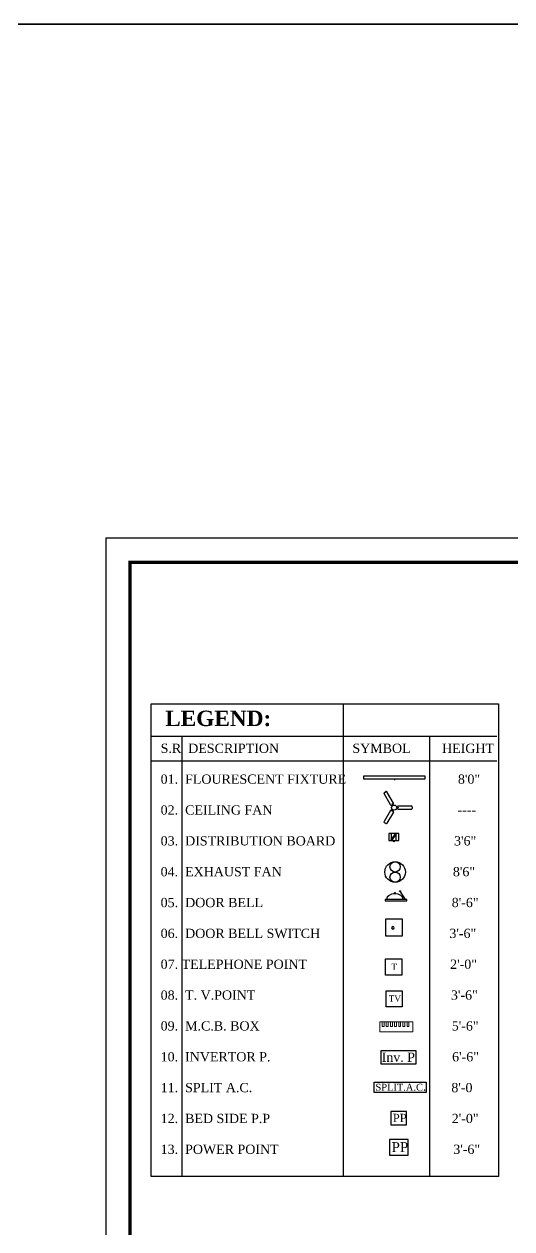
# Model space of a CAD drawing. Header units: millimetres. Extents: x -6808 to 215771, y -89660 to -16303.
# Drawn here: x 111088 to 111412, y -47410 to -46609 of the extents above; entities that cross this region are included whole.
import ezdxf

# ---------------------------------------------------------------- set-up
doc = ezdxf.new("R2010")
doc.units = ezdxf.units.MM
doc.layers.get('0').update_dxf_attribs({"color": 8})
for name, color, linetype in [('A-Clng', 150, 'Continuous'), ('DIM OUT', 7, 'Continuous'), ('FORMAT', 7, 'Continuous')]:
    doc.layers.add(name, color=color, linetype=linetype)
for name, color, linetype, lineweight in [('A-Lite-Clng', 5, 'Continuous', 30), ('dim-1', 4, 'Continuous', 5), ('wall', 7, 'Continuous', 35)]:
    doc.layers.add(name, color=color, linetype=linetype, lineweight=lineweight)
doc.styles.add('3 INCH.', font='times.ttf', dxfattribs={"height": 4})
doc.styles.add('6 INCH', font='times.ttf', dxfattribs={"height": 6})
doc.styles.get("Standard").update_dxf_attribs({"font": 'times.ttf'})

# ---------------------------------------------------------------- blocks, each defined once
blk = doc.blocks.new('FLOURESCENT')
at = {"layer": 'A-Lite-Clng', "color": 5, "lineweight": 30, "ltscale": 10}
blk.add_line((1, 0), (0, 0), dxfattribs=at)
blk.add_lwpolyline([(1, -24), (3, -24), (3, 24), (1, 24)], close=True, dxfattribs=at)
blk = doc.blocks.new('FAN')
at = {"layer": 'A-Lite-Clng', "color": 5, "ltscale": 10}
for p, q in [((-4.2, 3.3), (-11.7, 16.3)), ((-11.4, 17.7), (-9.6, 18.7)), ((-0.7, 5.3), (-8.3, 18.3)), ((-2.8, 2.9), (-1.1, 3.9)), ((-2.3, 3.2), (-1.8, 2.4)), ((-1.7, 3.6), (-1.2, 2.8)), ((3.9, 0.4), (3, 0.4)), ((3.9, 1), (3.9, -1)), ((4.9, 2), (20, 2)), ((21, 1), (21, -1)), ((-4.2, -3.3), (-11.7, -16.3)), ((-0.7, -5.3), (-8.3, -18.3)), ((-1.1, -3.9), (-2.8, -2.9)), ((-2.3, -3.2), (-1.8, -2.4)), ((-1.7, -3.6), (-1.2, -2.8)), ((3.9, -0.4), (3, -0.4)), ((4.9, -2), (20, -2)), ((-9.6, -18.7), (-11.4, -17.7))]:
    blk.add_line(p, q, dxfattribs=at)
for centre, radius in [((0, 0), 3), ((-2.4, 4.1), 0.109), ((-2.4, 3.6), 0.102), ((-1.9, 3.9), 0.102), ((4.3, 0.3), 0.102), ((4.8, 0), 0.109), ((-2.4, -3.6), 0.102), ((-2.4, -4.2), 0.109), ((-1.9, -3.9), 0.102), ((4.3, -0.3), 0.102)]:
    blk.add_circle(centre, radius, dxfattribs=at)
for centre, start, end in [((-10.9, 16.8), 120, 210), ((-9.1, 17.8), 30, 120), ((-3.3, 3.8), 210, 300), ((-1.6, 4.8), 300, 30), ((4.9, 1), 90, 180), ((20, 1), 0, 90), ((-3.3, -3.8), 60, 150), ((-1.6, -4.8), 330, 60), ((4.9, -1), 180, 270), ((20, -1), 270, 0), ((-10.9, -16.8), 150, 240), ((-9.1, -17.8), 240, 330)]:
    blk.add_arc(centre, 1, start, end, dxfattribs=at)
blk = doc.blocks.new('switch board')
for p, q in [((0, 2.33), (0, -3.5)), ((4, 2.33), (0, 2.33)), ((4, 0.83), (0, 0.83)), ((3.6, -2), (0, 0.51)), ((4, -1.68), (0.4, 0.83)), ((4, -0.51), (4, 2.33)), ((0, -2), (4, -2)), ((0, -3.5), (4, -3.5)), ((4, -0.66), (4, -0.51)), ((4, -3.5), (4, -0.66))]:
    blk.add_line(p, q)
blk.add_arc((4.33, -0.59), 0.336, 193.03993, 166.96007)
blk = doc.blocks.new('mcb')
at = {"ltscale": 4}
for points in [[(47372.96, 6403.89), (47387.21, 6403.89), (47387.21, 6408.22), (47372.96, 6408.22)], [(47373.94, 6408.22), (47374.76, 6408.22), (47374.76, 6406.19), (47373.94, 6406.19)], [(47375.74, 6408.22), (47376.57, 6408.22), (47376.57, 6406.19), (47375.74, 6406.19)], [(47377.55, 6408.22), (47378.37, 6408.22), (47378.37, 6406.19), (47377.55, 6406.19)], [(47379.35, 6408.22), (47380.17, 6408.22), (47380.17, 6406.19), (47379.35, 6406.19)], [(47381.16, 6408.22), (47381.98, 6408.22), (47381.98, 6406.19), (47381.16, 6406.19)], [(47382.96, 6408.22), (47383.78, 6408.22), (47383.78, 6406.19), (47382.96, 6406.19)], [(47384.77, 6408.22), (47385.59, 6408.22), (47385.59, 6406.19), (47384.77, 6406.19)]]:
    blk.add_lwpolyline(points, close=True, dxfattribs=at)

msp = doc.modelspace()

# ---------------------------------------------------------------- linework, layer by layer
at = {"ltscale": 20}
for p, q in [((111299.696, -47061.1), (111299.696, -47375.179)), ((111172.05, -47082.607), (111401.698, -47082.607)), ((111192.329, -47082.607), (111192.329, -47375.179)), ((111357.115, -47082.607), (111357.115, -47375.179)), ((111172.05, -47098.952), (111401.698, -47098.952))]:
    msp.add_line(p, q, dxfattribs=at)
msp.add_line((111341.021, -47191.148), (111337.44, -47185.667))
msp.add_lwpolyline([(111172.05, -47061.1), (111402.834, -47061.1), (111402.834, -47375.179), (111172.05, -47375.179)], close=True, dxfattribs=at)
for points in [[(111327.589, -47192.056), (111341.965, -47192.056), (111341.965, -47191.148), (111327.589, -47191.148)], [(111327.854, -47215.23), (111339.019, -47215.23), (111339.019, -47204.078), (111327.854, -47204.078)]]:
    msp.add_lwpolyline(points, close=True)
msp.add_lwpolyline([(111331.844, -47209.904, 1), (111333.595, -47209.904, 1)], format="xyb", close=True)
at = {"ltscale": 4}
for points in [[(111338.644, -47241.396), (111327.854, -47241.396), (111327.854, -47230.606), (111338.644, -47230.606)], [(111338.914, -47262.496), (111328.124, -47262.496), (111328.124, -47251.706), (111338.914, -47251.706)]]:
    msp.add_lwpolyline(points, close=True, dxfattribs=at)
at = {"ltscale": 5}
for points in [[(111324.706, -47300.283), (111348.07, -47300.283), (111348.07, -47291.624), (111324.706, -47291.624)], [(111331.413, -47340.835), (111341.806, -47340.835), (111341.806, -47332.025), (111331.413, -47332.025)], [(111330.374, -47361.094), (111342.845, -47361.094), (111342.845, -47350.522), (111330.374, -47350.522)]]:
    msp.add_lwpolyline(points, close=True, dxfattribs=at)
at = {"lineweight": 30, "ltscale": 4}
msp.add_lwpolyline([(111354.913, -47319.429), (111320.175, -47319.429), (111320.175, -47312.468), (111354.913, -47312.468)], close=True, dxfattribs=at)
msp.add_circle((111337.44, -47185.667), 0.342)
msp.add_arc((111334.021, -47187.264), 0.581, 358.595964, 181.404036)
msp.add_ellipse((111334.021, -47191.122), major_axis=(-5.523, 0), ratio=0.6986258, start_param=3.1415927, end_param=6.2831853)
at = {"layer": 'A-Clng', "lineweight": 30, "ltscale": 10}
for centre, radius in [((111334.182, -47172.846), 6.831), ((111334.182, -47169.43), 3.416), ((111334.182, -47176.262), 3.416)]:
    msp.add_circle(centre, radius, dxfattribs=at)
at = {"layer": 'DIM OUT', "linetype": 'Continuous'}
for p, q in [((111172.05, -47061.1), (111402.834, -47061.1)), ((111172.05, -47375.179), (111172.05, -47061.1)), ((111402.834, -47375.179), (111172.05, -47375.179))]:
    msp.add_line(p, q, dxfattribs=at)
at = {"layer": 'FORMAT', "color": 0}
msp.add_lwpolyline([(111141.806, -46950.923), (111141.806, -48035.573), (111905.644, -48035.573), (111905.644, -46950.923)], close=True, dxfattribs=at)
msp.add_lwpolyline([(111141.806, -46950.923), (111141.806, -48035.573), (111905.644, -48035.573), (111905.644, -46950.923)], close=True, dxfattribs=at)
at = {"layer": 'FORMAT', "color": 0, "const_width": 2.24}
msp.add_lwpolyline([(111157.883, -46967), (111157.883, -48019.496), (111889.567, -48019.496), (111889.567, -46967)], close=True, dxfattribs=at)
msp.add_lwpolyline([(111157.883, -46967), (111157.883, -48019.496), (111889.567, -48019.496), (111889.567, -46967)], close=True, dxfattribs=at)
at = {"layer": 'wall'}
msp.add_lwpolyline([(93155.422, -46609.38), (112001.612, -46609.38), (112001.612, -48747.451), (93155.422, -48747.451)], close=True, dxfattribs=at)

# ---------------------------------------------------------------- block references
at = {"ltscale": 20, "xscale": 0.8539003759808675, "yscale": 0.8539003759808675, "zscale": 0.8539003759808675, "rotation": 90}
msp.add_blockref('FLOURESCENT', (111333.711, -47111.762), dxfattribs=at)
at = {"xscale": 0.5692669173810085, "yscale": 0.5692669173810085, "zscale": 0.5692669173810085}
msp.add_blockref('FAN', (111333.495, -47130.031), dxfattribs=at)
at = {"ltscale": 4, "xscale": 1.16772700987599, "yscale": 1.16772700987599, "zscale": 1.16772700987599, "rotation": 270.0019310329495}
msp.add_blockref('switch board', (111333.984, -47147.331), dxfattribs=at)
at = {"layer": 'dim-1', "color": 4, "lineweight": 25, "xscale": 1.52947819901892, "yscale": 1.52947819901892, "zscale": 1.52947819901892}
msp.add_blockref('mcb', (38868.142, -57073.609), dxfattribs=at)

# ---------------------------------------------------------------- texts
at = {"ltscale": 20, "attachment_point": 1}
for s, insert, char_height, width in [('{\\fTimes New Roman|b1|i0|c0|p18;LEGEND:}', (111181.321, -47065.618), 10.2468, 207.07084), ('S.R  DESCRIPTION                     SYMBOL         HEIGHT\\P\\P01.  FLOURESCENT FIXTURE                                8\'0"\\P\\P02.  CEILING FAN                                                     ----\\P \\P03.  DISTRIBUTION BOARD                                  3\'6" \\P \\P04.  EXHAUST FAN                                                 8\'6"\\P         \\P05.  DOOR BELL                                                      8\'-6"\\P  \\P06.  DOOR BELL SWITCH                                     3\'-6"\\P\\P07. TELEPHONE POINT                                         2\'-0"\\P\\P08.  T. V.POINT                                                        3\'-6"\\P\\P09.  M.C.B. BOX                                                       5\'-6"          \\P                                                                  \\P10.  INVERTOR P.                                                    6\'-6"\\P\\P11.  SPLIT A.C.                                                         8\'-0\\P \\P12.  BED SIDE P.P                                                    2\'-0"\\P\\P13.  POWER POINT                                                  3\'-6"\\P  \\P  ', (111178.331, -47087.555), 6.14808, 276.1554)]:
    msp.add_mtext(s, dxfattribs=dict(at, insert=insert, char_height=char_height, width=width))
at = {"ltscale": 4, "extrusion": (0, 0, -1), "insert": (111335.45, -47233.795), "char_height": 4.046, "width": 10.7898, "attachment_point": 1, "text_direction": (-1, 0, 0)}
msp.add_mtext('T', dxfattribs=at)
at = {"ltscale": 4, "insert": (111329.897, -47254.895), "char_height": 4.0462, "width": 10.7898, "attachment_point": 1}
msp.add_mtext('TV', dxfattribs=at)
at = {"ltscale": 5, "insert": (111325.268, -47292.882), "char_height": 6.1179, "width": 33.47184, "attachment_point": 1, "style": '6 INCH'}
msp.add_mtext('Inv. P', dxfattribs=at)
at = {"color": 1, "ltscale": 4, "insert": (111321.093, -47312.415), "char_height": 5.73554, "width": 248.25571, "attachment_point": 1, "style": '3 INCH.'}
msp.add_mtext('{\\H0.8x;SPLIT.A.C}.', dxfattribs=at)
at = {"ltscale": 5, "attachment_point": 1, "rotation": 360, "style": '6 INCH'}
for insert, char_height, width in [((111332.61, -47333.54), 5.5061, 9.68297), ((111331.81, -47352.34), 6.6073, 11.61957)]:
    msp.add_mtext('PP', dxfattribs=dict(at, insert=insert, char_height=char_height, width=width))

doc.saveas('drawing.dxf')
